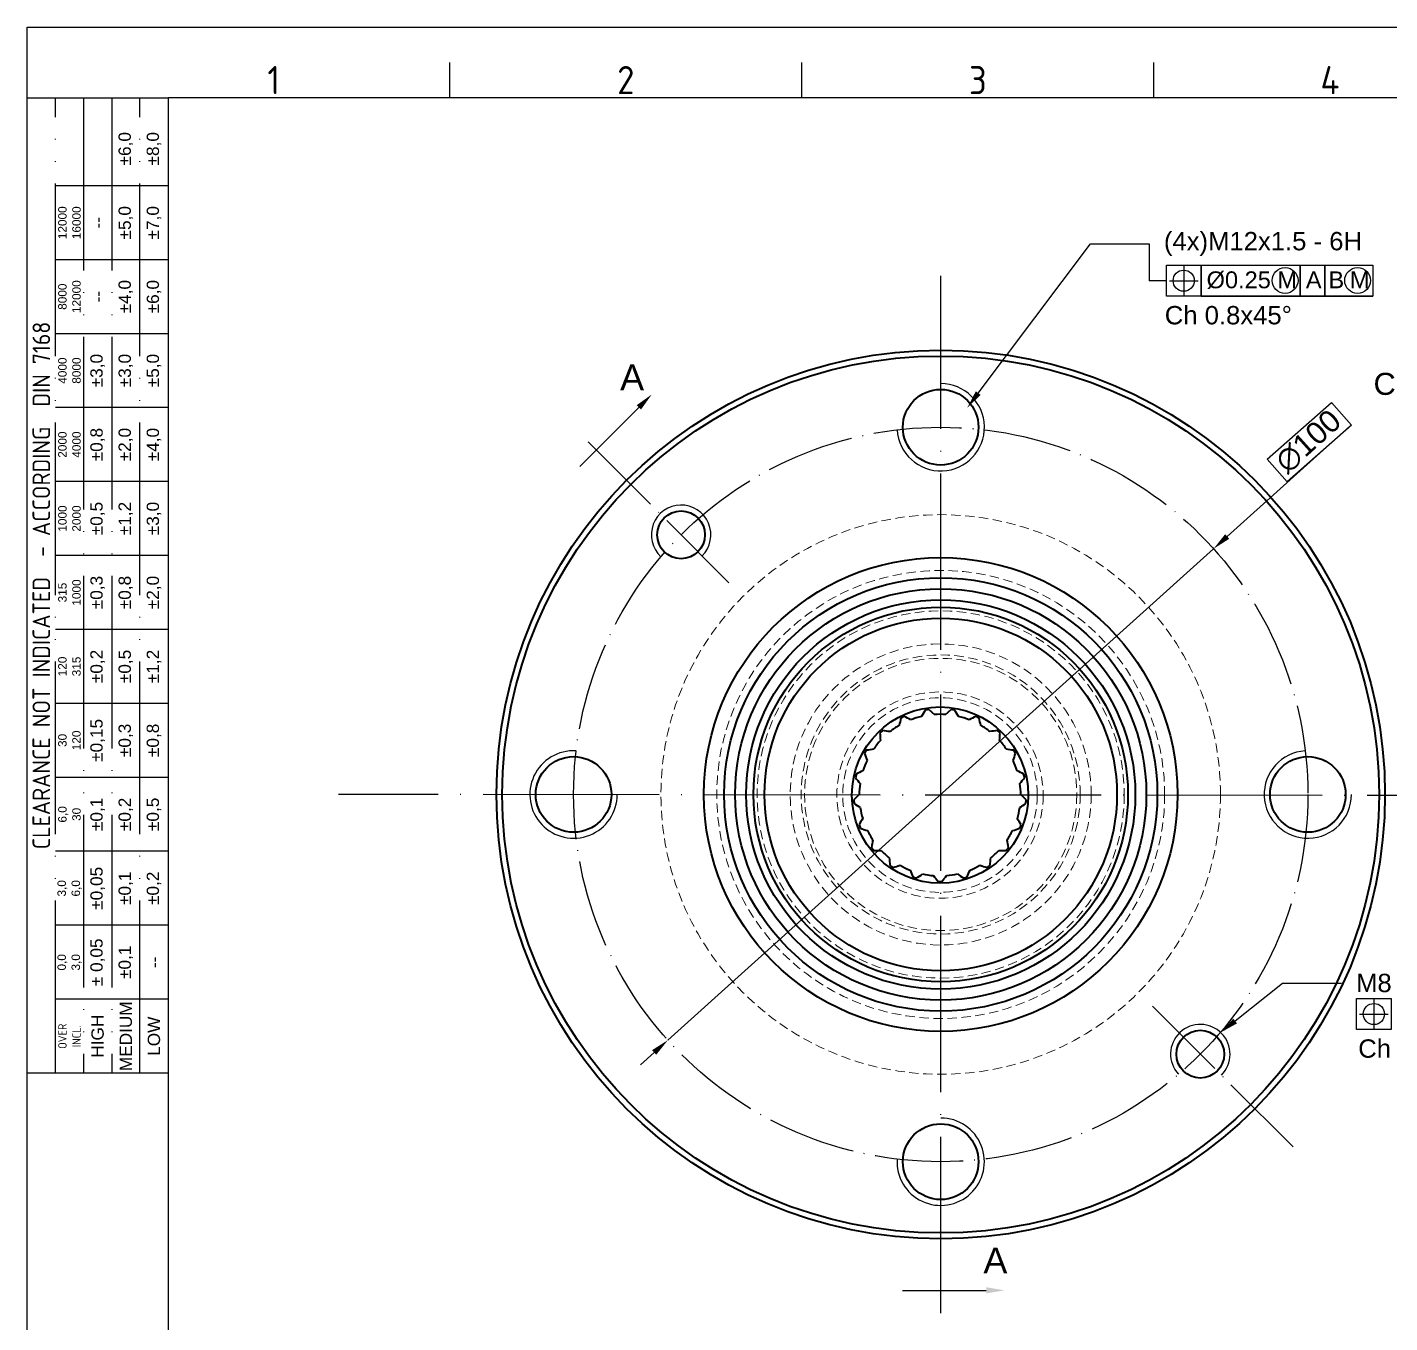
# Model space of a CAD drawing. Header units: millimetres. Extents: x 2452 to 2855, y 1106 to 1391.
# Drawn here: x 2452 to 2637.5, y 1214.9 to 1391.3 of the extents above; entities that cross this region are included whole.
import ezdxf
from ezdxf import colors
from ezdxf.entities.mleader import LeaderData, LeaderLine
from ezdxf.enums import TextEntityAlignment as Align
from ezdxf.math import Vec2, Vec3

# ---------------------------------------------------------------- set-up
doc = ezdxf.new("R2010")
doc.units = ezdxf.units.MM
for name, pattern in [('ACAD_ISO04W100', [30, 24, -3, 0, -3]), ('ACAD_ISO05W100', [33, 24, -3, 0, -3, 0, -3]), ('HIDDEN', [1.905, 1.27, -0.635])]:
    doc.linetypes.add(name, pattern=pattern)
for name, color, linetype, lineweight in [('AM_0', 7, 'Continuous', 40), ('AM_4', 1, 'ACAD_ISO04W100', 25), ('AM_5', 3, 'Continuous', 25), ('AM_BOR', 2, 'ACAD_ISO05W100', 35)]:
    doc.layers.add(name, color=color, linetype=linetype, lineweight=lineweight)
doc.styles.add('ACISOTS', font='isocp.shx', dxfattribs={"height": 1})
doc.styles.get("Standard").update_dxf_attribs({"font": 'arial.ttf'})
doc.dimstyles.new('ISO-25', dxfattribs={"dimtxt": 3, "dimasz": 2.5, "dimexe": 1.25, "dimexo": 0.625, "dimtad": 1, "dimtxsty": 'Standard', "dimcen": 2.5, "dimadec": 0, "dimazin": 0, "dimtfac": 1, "dimtmove": 0, "dimatfit": 3, "dimfxl": 1, "dimarcsym": 0})

# ---------------------------------------------------------------- blocks, each defined once
blk = doc.blocks.new('A3 ZTL')
for p, q in [((19.57, 280.82), (19.57, 9.78)), ((401.17, 280.82), (19.57, 280.82))]:
    blk.add_line(p, q)
at = {"layer": 'AM_BOR', "color": 135, "linetype": 'Continuous', "lineweight": 25}
for p, q in [((0, 0), (0, 290.61)), ((0, 290.61), (410.96, 290.61))]:
    blk.add_line(p, q, dxfattribs=at)
at = {"layer": 'AM_BOR', "color": 135, "lineweight": 25}
for p, q in [((58.71, 280.82), (58.71, 285.71)), ((107.63, 280.82), (107.63, 285.71)), ((156.56, 280.82), (156.56, 285.71)), ((3.91, 145.3), (3.91, 280.82)), ((7.83, 280.82), (7.83, 145.3)), ((11.74, 280.82), (11.74, 145.3)), ((15.66, 145.3), (15.66, 280.82)), ((19.57, 268.59), (3.91, 268.59)), ((19.57, 258.32), (3.91, 258.32)), ((19.57, 248.04), (3.91, 248.04)), ((19.57, 237.77), (3.91, 237.77)), ((19.57, 227.5), (3.91, 227.5)), ((19.57, 217.22), (3.91, 217.22)), ((19.57, 206.95), (3.91, 206.95)), ((19.57, 196.67), (3.91, 196.67)), ((19.57, 186.4), (3.91, 186.4)), ((19.57, 176.13), (3.91, 176.13)), ((19.57, 165.85), (3.91, 165.85)), ((19.57, 155.58), (3.91, 155.58))]:
    blk.add_line(p, q, dxfattribs=at)
blk.add_lwpolyline([(19.57, 145.3), (0, 145.3), (0, 280.82), (19.57, 280.82)], close=True, dxfattribs=at)
at = {"layer": 'AM_BOR', "color": 135, "lineweight": 25, "style": 'ACISOTS'}
for s, p in [('1', (34.25, 283.27)), ('2', (83.17, 283.27)), ('3', (132.09, 283.27)), ('4', (181.02, 283.27))]:
    blk.add_text(s, height=3.91, dxfattribs=at).set_placement(p, align=Align.MIDDLE)
at = {"layer": 'AM_BOR', "color": 135, "lineweight": 25, "attachment_point": 5, "rotation": 90}
for s, insert, char_height, width in [('±6,0', (13.7, 273.73), 1.712, 10.274), ('±8,0', (17.61, 273.73), 1.712, 10.274), ('12000\\P16000', (5.87, 263.45), 1.174, 10.274), ('±5,0', (13.7, 263.45), 1.712, 10.274), ('±7,0', (17.61, 263.45), 1.712, 10.274), ('--', (9.78, 263.45), 1.712, 10.274), ('8000\\P12000', (5.87, 253.18), 1.174, 10.274), ('--', (9.78, 253.18), 1.712, 10.274), ('±4,0', (13.7, 253.18), 1.712, 10.274), ('±6,0', (17.61, 253.18), 1.712, 10.274), ('{\\Fisocp.shx|c0;CLEARANCE NOT INDICATED  - ACCORDING  DIN 7168}', (1.96, 213.06), 2.4462, 135.5186), ('4000\\P8000', (5.87, 242.91), 1.174, 10.274), ('±3,0', (9.78, 242.91), 1.712, 10.274), ('±3,0', (13.7, 242.91), 1.712, 10.274), ('±5,0', (17.61, 242.91), 1.712, 10.274), ('±0,8', (9.78, 232.63), 1.712, 10.274), ('±2,0', (13.7, 232.63), 1.712, 10.274), ('±4,0', (17.61, 232.63), 1.712, 10.274), ('2000\\P4000', (5.87, 232.63), 1.174, 10.274), ('1000\\P2000', (5.87, 222.36), 1.174, 10.274), ('±0,5', (9.78, 222.36), 1.712, 10.274), ('±1,2', (13.7, 222.36), 1.712, 10.274), ('±3,0', (17.61, 222.36), 1.712, 10.274), ('±0,3', (9.78, 212.08), 1.712, 10.274), ('±0,8', (13.7, 212.08), 1.712, 10.274), ('±2,0', (17.61, 212.08), 1.712, 10.274), ('315\\P1000', (5.87, 212.08), 1.174, 10.274), ('120\\P315', (5.87, 201.81), 1.174, 10.274), ('±0,2', (9.78, 201.81), 1.712, 10.274), ('±0,5', (13.7, 201.81), 1.712, 10.274), ('±1,2', (17.61, 201.81), 1.712, 10.274), ('±0,15', (9.78, 191.54), 1.712, 10.274), ('±0,3', (13.7, 191.54), 1.712, 10.274), ('±0,8', (17.61, 191.54), 1.712, 10.274), ('30\\P120', (5.87, 191.54), 1.174, 10.274), ('6,0\\P30', (5.87, 181.26), 1.174, 10.274), ('±0,1', (9.78, 181.26), 1.712, 10.274), ('±0,2', (13.7, 181.26), 1.712, 10.274), ('±0,5', (17.61, 181.26), 1.712, 10.274), ('±0,05', (9.78, 170.99), 1.712, 10.274), ('±0,1', (13.7, 170.99), 1.712, 10.274), ('±0,2', (17.61, 170.99), 1.712, 10.274), ('3,0\\P6,0', (5.87, 170.99), 1.174, 10.274), ('± 0,05', (9.78, 160.71), 1.712, 10.274), ('\\pt4.69206;±0,1', (13.7, 160.71), 1.7123, 10.274), ('0,0\\P3,0', (5.87, 160.71), 1.174, 10.274), ('--', (17.61, 160.71), 1.712, 10.274), ('MEDIUM', (13.7, 150.44), 1.712, 10.274), ('{\\Fisocp.shx|c0;OVER\\PINCL.}', (5.87, 150.44), 1.1742, 10.274), ('HIGH', (9.78, 150.44), 1.712, 10.274), ('LOW', (17.61, 150.44), 1.712, 10.274)]:
    blk.add_mtext(s, dxfattribs=dict(at, insert=insert, char_height=char_height, width=width))
blk = doc.blocks.new('*D12')
at = {"layer": 'AM_5', "color": 0, "lineweight": -2, "transparency": 16777216}
for p, q in [((2632.06, 1337), (2615.38, 1321.99)), ((2539.2, 1253.41), (2613.52, 1320.31)), ((2537.34, 1251.74), (2535.48, 1250.06))]:
    blk.add_line(p, q, dxfattribs=at)
at = {"layer": 'AM_5', "color": 0, "transparency": 16777216}
for points in [[(2615.1, 1322.3), (2615.66, 1321.68), (2613.52, 1320.31)], [(2537.06, 1252.05), (2537.62, 1251.43), (2539.2, 1253.41)]]:
    blk.add_solid(points, dxfattribs=at)
at = {"layer": 'Defpoints', "color": 0, "transparency": 16777216}
for p in [(2613.52, 1320.31), (2539.2, 1253.41)]:
    blk.add_point(p, dxfattribs=at)
at = {"layer": 'AM_5', "color": 0, "transparency": 16777216, "insert": (2626.42, 1334.94), "char_height": 3, "attachment_point": 5, "rotation": 41.9948}
blk.add_mtext('∅100', dxfattribs=at)

msp = doc.modelspace()

# ---------------------------------------------------------------- linework, layer by layer
at = {"color": 7, "linetype": 'HIDDEN', "lineweight": 0}
for centre, radius in [((2576.36, 1286.861), 38.099), ((2576.36, 1286.861), 30.5), ((2576.36, 1286.861), 25), ((2576.36, 1286.861), 20.5), ((2576.36, 1286.861), 19), ((2576.36, 1286.861), 18.538), ((2576.267, 1286.779), 14.05), ((2576.267, 1286.779), 13.25)]:
    msp.add_circle(centre, radius, dxfattribs=at)
at = {"layer": 'AM_0'}
for p, q in [((2574.766, 1298.433), (2575.517, 1297.753)), ((2577.016, 1297.753), (2577.767, 1298.433))]:
    msp.add_line(p, q, dxfattribs=at)
for centre, radius in [((2576.36, 1286.861), 60.5), ((2576.36, 1286.861), 59.7), ((2576.36, 1336.861), 5.15), ((2541.005, 1322.216), 3.25), ((2576.36, 1286.861), 32.25), ((2576.36, 1286.861), 29.5), ((2576.36, 1286.861), 28), ((2576.36, 1286.861), 26.5), ((2576.36, 1286.861), 25.5), ((2576.36, 1286.861), 24), ((2576.267, 1286.779), 12), ((2526.36, 1286.861), 5.15), ((2626.36, 1286.861), 5.15), ((2611.716, 1251.506), 3.25), ((2576.36, 1236.861), 5.15)]:
    msp.add_circle(centre, radius, dxfattribs=at)
for centre, radius, start, end in [((2576.267, 1286.779), 11, 103.23931, 111.05382), ((2576.267, 1286.779), 11, 86.09561, 93.91052), ((2576.267, 1286.779), 11, 68.9521, 76.76698), ((2576.267, 1286.779), 11, 120.38312, 128.19683), ((2576.267, 1286.779), 11, 51.80884, 59.62326), ((2576.267, 1286.779), 11, 137.52697, 145.33955), ((2576.267, 1286.779), 11, 34.66587, 42.47943), ((2576.267, 1286.779), 11, 154.67077, 162.48198), ((2576.267, 1286.779), 11, 17.52319, 25.33558), ((2576.269, 1286.779), 11.749, 11.61999, 14.0943), ((2576.267, 1286.779), 11, 171.81442, 179.62417), ((2576.267, 1286.779), 11, 0.38079, 8.1918), ((2576.267, 1286.779), 11, 188.95787, 196.76617), ((2576.267, 1286.779), 11, 343.23863, 351.04818), ((2576.267, 1286.779), 11, 206.10105, 213.90806), ((2576.267, 1286.779), 11, 326.09665, 333.90477), ((2576.267, 1286.779), 11, 223.24394, 231.04993), ((2576.267, 1286.779), 11, 308.95477, 316.76162), ((2576.267, 1286.779), 11, 240.38653, 248.19186), ((2576.267, 1286.779), 11, 291.8129, 299.61878), ((2576.267, 1286.779), 11, 257.52886, 265.33393), ((2576.267, 1286.779), 11, 274.67096, 282.47622)]:
    msp.add_arc(centre, radius, start, end, dxfattribs=at)
for points in [[(2570.94, 1297.253), (2570.862, 1296.927), (2570.783, 1296.599), (2570.703, 1296.268)], [(2571.398, 1297.473), (2571.244, 1297.403), (2571.091, 1297.329), (2570.94, 1297.253)], [(2572.315, 1297.044), (2572.006, 1297.189), (2571.701, 1297.331), (2571.398, 1297.473)], [(2574.265, 1298.357), (2574.094, 1298.07), (2573.922, 1297.78), (2573.748, 1297.486)], [(2574.766, 1298.433), (2574.598, 1298.411), (2574.431, 1298.386), (2574.265, 1298.357)], [(2578.268, 1298.357), (2578.101, 1298.386), (2577.934, 1298.411), (2577.767, 1298.433)], [(2578.785, 1297.487), (2578.611, 1297.78), (2578.439, 1298.07), (2578.268, 1298.357)], [(2581.135, 1297.473), (2580.832, 1297.332), (2580.526, 1297.189), (2580.218, 1297.045)], [(2581.592, 1297.253), (2581.442, 1297.33), (2581.289, 1297.403), (2581.135, 1297.473)], [(2581.829, 1296.269), (2581.75, 1296.6), (2581.671, 1296.928), (2581.592, 1297.253)], [(2568.462, 1295.562), (2568.335, 1295.45), (2568.211, 1295.335), (2568.09, 1295.217)], [(2568.09, 1295.217), (2568.111, 1294.883), (2568.132, 1294.547), (2568.153, 1294.206)], [(2569.465, 1295.423), (2569.127, 1295.47), (2568.793, 1295.517), (2568.462, 1295.562)], [(2584.071, 1295.563), (2583.74, 1295.517), (2583.406, 1295.471), (2583.068, 1295.424)], [(2584.443, 1295.218), (2584.322, 1295.336), (2584.198, 1295.451), (2584.071, 1295.563)], [(2584.38, 1294.207), (2584.401, 1294.548), (2584.422, 1294.884), (2584.443, 1295.218)], [(2566.219, 1292.872), (2566.131, 1292.727), (2566.047, 1292.58), (2565.965, 1292.432)], [(2565.965, 1292.432), (2566.084, 1292.119), (2566.204, 1291.804), (2566.324, 1291.485)], [(2567.219, 1293.034), (2566.882, 1292.98), (2566.549, 1292.925), (2566.219, 1292.872)], [(2586.314, 1292.872), (2585.984, 1292.926), (2585.651, 1292.98), (2585.314, 1293.035)], [(2586.209, 1291.486), (2586.33, 1291.805), (2586.449, 1292.12), (2586.568, 1292.433)], [(2586.568, 1292.433), (2586.486, 1292.581), (2586.402, 1292.728), (2586.314, 1292.872)], [(2564.869, 1289.639), (2564.828, 1289.475), (2564.791, 1289.31), (2564.757, 1289.145)], [(2565.777, 1290.09), (2565.471, 1289.938), (2565.169, 1289.788), (2564.869, 1289.639)], [(2587.664, 1289.64), (2587.364, 1289.789), (2587.062, 1289.939), (2586.756, 1290.091)], [(2564.757, 1289.145), (2564.962, 1288.88), (2565.169, 1288.614), (2565.379, 1288.345)], [(2587.155, 1288.346), (2587.364, 1288.615), (2587.571, 1288.881), (2587.777, 1289.146)], [(2565.267, 1286.851), (2565.02, 1286.616), (2564.775, 1286.383), (2564.532, 1286.153)], [(2564.532, 1286.153), (2564.541, 1285.984), (2564.554, 1285.815), (2564.57, 1285.647)], [(2588.001, 1286.154), (2587.759, 1286.384), (2587.514, 1286.617), (2587.267, 1286.852)], [(2587.963, 1285.648), (2587.98, 1285.816), (2587.992, 1285.985), (2588.001, 1286.154)], [(2564.57, 1285.647), (2564.845, 1285.455), (2565.121, 1285.261), (2565.401, 1285.066)], [(2587.133, 1285.067), (2587.412, 1285.262), (2587.689, 1285.456), (2587.963, 1285.648)], [(2565.734, 1283.605), (2565.567, 1283.308), (2565.402, 1283.014), (2565.238, 1282.722)], [(2565.238, 1282.722), (2565.297, 1282.563), (2565.358, 1282.406), (2565.424, 1282.249)], [(2565.424, 1282.249), (2565.742, 1282.147), (2566.064, 1282.044), (2566.389, 1281.939)], [(2586.146, 1281.94), (2586.47, 1282.045), (2586.792, 1282.148), (2587.11, 1282.25)], [(2587.296, 1282.723), (2587.132, 1283.014), (2586.967, 1283.309), (2586.8, 1283.606)], [(2587.11, 1282.25), (2587.176, 1282.406), (2587.237, 1282.564), (2587.296, 1282.723)], [(2567.138, 1280.642), (2567.066, 1280.308), (2566.994, 1279.978), (2566.924, 1279.651)], [(2585.61, 1279.652), (2585.54, 1279.979), (2585.469, 1280.309), (2585.397, 1280.643)], [(2566.924, 1279.651), (2567.026, 1279.517), (2567.132, 1279.384), (2567.24, 1279.255)], [(2567.24, 1279.255), (2567.575, 1279.251), (2567.913, 1279.246), (2568.254, 1279.242)], [(2584.28, 1279.243), (2584.622, 1279.247), (2584.959, 1279.251), (2585.294, 1279.255)], [(2585.294, 1279.255), (2585.402, 1279.385), (2585.508, 1279.517), (2585.61, 1279.652)], [(2569.352, 1278.224), (2569.381, 1277.884), (2569.411, 1277.547), (2569.44, 1277.214)], [(2569.44, 1277.214), (2569.577, 1277.116), (2569.717, 1277.02), (2569.859, 1276.928)], [(2569.859, 1276.928), (2570.18, 1277.023), (2570.504, 1277.119), (2570.831, 1277.215)], [(2581.703, 1277.216), (2582.031, 1277.119), (2582.355, 1277.024), (2582.676, 1276.929)], [(2582.676, 1276.929), (2582.817, 1277.021), (2582.957, 1277.116), (2583.095, 1277.214)], [(2583.095, 1277.214), (2583.124, 1277.548), (2583.153, 1277.884), (2583.183, 1278.225)], [(2572.18, 1276.566), (2572.309, 1276.25), (2572.436, 1275.937), (2572.562, 1275.626)], [(2572.562, 1275.626), (2572.723, 1275.573), (2572.884, 1275.523), (2573.047, 1275.477)], [(2573.047, 1275.477), (2573.326, 1275.662), (2573.607, 1275.849), (2573.891, 1276.038)], [(2575.372, 1275.815), (2575.588, 1275.551), (2575.802, 1275.289), (2576.014, 1275.03)], [(2576.014, 1275.03), (2576.183, 1275.026), (2576.352, 1275.026), (2576.521, 1275.03)], [(2576.521, 1275.03), (2576.733, 1275.289), (2576.947, 1275.551), (2577.163, 1275.815)], [(2578.643, 1276.038), (2578.928, 1275.849), (2579.209, 1275.663), (2579.488, 1275.477)], [(2579.488, 1275.477), (2579.65, 1275.524), (2579.812, 1275.573), (2579.973, 1275.627)], [(2579.973, 1275.627), (2580.099, 1275.937), (2580.226, 1276.25), (2580.354, 1276.566)]]:
    msp.add_open_spline(points, degree=3, dxfattribs=at)
at = {"layer": 'AM_4'}
for p, q in [((2576.36, 1216.251), (2576.36, 1357.472)), ((2778.828, 1286.576), (2494.35, 1286.861))]:
    msp.add_line(p, q, dxfattribs=at)
at = {"layer": 'AM_4', "ltscale": 0.5}
for p, q in [((2547.527, 1315.695), (2527.598, 1335.624)), ((2605.194, 1258.028), (2625.123, 1238.099))]:
    msp.add_line(p, q, dxfattribs=at)
msp.add_circle((2576.36, 1286.861), 50, dxfattribs=at)
at = {"layer": 'AM_5'}
for p, q in [((2604.759, 1361.835), (2604.759, 1356.813)), ((2609.457, 1358.816), (2609.457, 1354.811)), ((2607.095, 1356.813), (2604.759, 1356.813)), ((2607.504, 1356.813), (2611.409, 1356.813)), ((2611.818, 1354.696), (2625.305, 1354.696)), ((2625.305, 1354.696), (2628.689, 1354.696)), ((2628.689, 1354.696), (2635.225, 1354.696)), ((2527.193, 1331.511), (2535.248, 1339.567)), ((2635.358, 1258.964), (2635.358, 1254.959)), ((2633.405, 1256.962), (2637.311, 1256.962)), ((2571.173, 1219.346), (2582.565, 1219.346))]:
    msp.add_line(p, q, dxfattribs=at)
for points in [[(2607.095, 1358.931), (2611.818, 1358.931), (2611.818, 1354.696), (2607.095, 1354.696)], [(2611.818, 1358.931), (2625.305, 1358.931), (2625.305, 1354.696), (2611.818, 1354.696)], [(2625.305, 1358.931), (2628.689, 1358.931), (2628.689, 1354.696), (2625.305, 1354.696)], [(2628.689, 1358.931), (2635.225, 1358.931), (2635.225, 1354.696), (2628.689, 1354.696)], [(2620.828, 1332.516), (2629.582, 1340.21), (2632.295, 1337.123), (2623.542, 1329.429)], [(2632.997, 1259.079), (2637.719, 1259.079), (2637.719, 1254.844), (2632.997, 1254.844)]]:
    msp.add_lwpolyline(points, close=True, dxfattribs=at)
for centre, radius in [((2623.264, 1356.841), 1.757), ((2633.133, 1356.841), 1.757), ((2609.457, 1356.813), 1.441), ((2635.358, 1256.962), 1.441)]:
    msp.add_circle(centre, radius, dxfattribs=at)
for centre, radius, start, end in [((2576.36, 1336.861), 5.95, 183.41111, 90), ((2541.005, 1322.216), 4.05, 315, 227.32111), ((2526.36, 1286.861), 5.95, 86.58889, 0), ((2626.36, 1286.861), 5.95, 93.41111, 0), ((2611.716, 1251.506), 4.05, 315, 222.67889), ((2576.36, 1236.861), 5.95, 176.58889, 90)]:
    msp.add_arc(centre, radius, start, end, dxfattribs=at)
for points in [[(2535.543, 1339.272), (2534.954, 1339.861), (2537.016, 1341.334)], [(2582.565, 1218.93), (2582.565, 1219.763), (2585.065, 1219.346)]]:
    msp.add_solid(points, dxfattribs=at)

# ---------------------------------------------------------------- block references
at = {"linetype": 'ByBlock', "lineweight": 0, "xscale": 0.9801000000000002, "yscale": 0.9801000000000002, "zscale": 0.9801000000000002}
msp.add_blockref('A3 ZTL', (2451.96, 1106.498), dxfattribs=at)

# ---------------------------------------------------------------- texts
at = {"layer": 'AM_5'}
for s, width, insert, char_height, attachment_point in [('%%C0.25', 18.23779, (2612.571, 1358.083), 2.3, 1), ('M', 18.23779, (2622.212, 1358.083), 2.3, 1), ('A', 18.23779, (2626.087, 1358.083), 2.3, 1), ('B', 18.23779, (2629.161, 1358.083), 2.3, 1), ('M', 18.23779, (2632.081, 1358.083), 2.3, 1), ('A', 12.46166, (2532.705, 1341.906), 3.5, 7), ('A', 12.46166, (2582.178, 1221.664), 3.5, 7)]:
    msp.add_mtext_dynamic_manual_height_columns(s, width=width, gutter_width=12.5, heights=[0], dxfattribs=dict(at, insert=insert, char_height=char_height, attachment_point=attachment_point))
at = {"layer": 'AM_5', "color": 3, "char_height": 2.5, "attachment_point": 1}
for insert in [(2606.875, 1353.369), (2633.221, 1253.518)]:
    msp.add_mtext_dynamic_manual_height_columns('Ch 0.8x45%%D', width=40.20612, gutter_width=12.5, heights=[0], dxfattribs=dict(at, insert=insert))

# ---------------------------------------------------------------- dimensions: what is measured, and where the dimension line sits
at = {"layer": 'AM_5'}
dim = msp.add_diameter_dim_2p(p1=(2539.2, 1253.408), p2=(2613.52, 1320.314), dimstyle='ISO-25', dxfattribs=at)
dim.commit()
dim.dimension.update_dxf_attribs({"geometry": '*D12', "text_midpoint": (2627.918, 1333.276), "dimtype": 163})

# ---------------------------------------------------------------- leaders
ml = msp.add_multileader_mtext('Standard', dxfattribs=at)
ml.set_content('(4x)M12x1.5 - 6H', color=256)
ml.set_leader_properties()
ml.build(insert=Vec2(0, 0))
ml.multileader.update_dxf_attribs({"arrow_head_size": 2.5})
ctx = ml.context
ctx.base_point, ctx.char_height, ctx.arrow_head_size, ctx.plane_origin = Vec3(2604.759, 1361.835), 2.5, 2.5, Vec3(2583.205, 1338.939)
notes = []
notes.append((ctx, [(0, (1, 1, 0), (2596.759, 1361.835), (1, 0), 8, [(0, [(2579.97, 1339.509)], 0, [])])]))
ctx.mtext.insert, ctx.mtext.flow_direction = Vec3(2606.759, 1363.452), 5
ml = msp.add_multileader_mtext('Standard', dxfattribs=at)
ml.set_content('Ch1x45%%D', color=256)
ml.set_leader_properties()
ml.build(insert=Vec2(0, 0))
ml.multileader.update_dxf_attribs({"arrow_head_size": 2.5})
ctx = ml.context
ctx.base_point, ctx.char_height, ctx.arrow_head_size, ctx.plane_origin = Vec3(2633.793, 1342.743), 3, 2.5, Vec3(2663.245, 1348.38)
ctx.text_align_type = 2
notes.append((ctx, [(0, (1, 1, 0), (2656.033, 1342.743), (-1, 0), 2.606, [(0, [(2663.245, 1348.38)], 0, [])])]))
ctx.mtext.insert, ctx.mtext.alignment, ctx.mtext.flow_direction = Vec3(2651.427, 1344.269), 3, 5
ml = msp.add_multileader_mtext('Standard', dxfattribs=at)
ml.set_content('M8 H6', color=256)
ml.set_leader_properties()
ml.build(insert=Vec2(0, 0))
ml.multileader.update_dxf_attribs({"arrow_head_size": 2.5})
ctx = ml.context
ctx.base_point, ctx.char_height, ctx.arrow_head_size, ctx.plane_origin = Vec3(2630.929, 1261.179), 2.5, 2.5, Vec3(2593.414, 1191.572)
notes.append((ctx, [(0, (1, 1, 0), (2622.929, 1261.179), (1, 0), 8, [(0, [(2614.506, 1254.462)], 0, [])])]))
ctx.mtext.insert, ctx.mtext.flow_direction = Vec3(2632.929, 1262.451), 5
for ctx, leaders in notes:
    for number, flags, end, landing, length, lines in leaders:
        leader = LeaderData()
        leader.index, (leader.has_last_leader_line, leader.has_dogleg_vector, leader.attachment_direction) = number, flags
        leader.last_leader_point, leader.dogleg_vector, leader.dogleg_length = Vec3(end), Vec3(landing), length
        for number, points, colour, breaks in lines:
            line = LeaderLine()
            line.index, line.vertices, line.color, line.breaks = number, Vec3.list(points), colors.encode_raw_color(colour), breaks
            leader.lines.append(line)
        ctx.leaders.append(leader)

doc.saveas('drawing.dxf')
